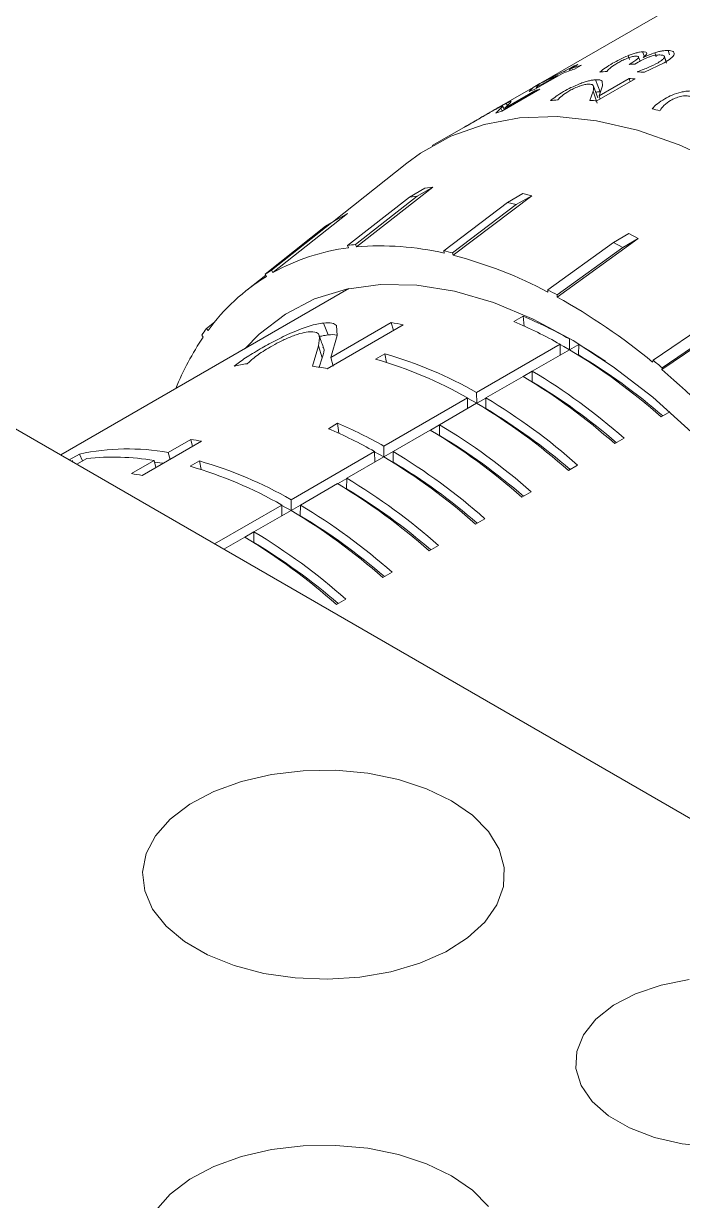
# Model space of a CAD drawing. Header units: inches. Extents: x 0.1 to 10.9, y 0 to 8.5.
# Drawn here: x 9.7464 to 9.9473, y 7.5357 to 7.8944 of the extents above; entities that cross this region are included whole.
import ezdxf

# ---------------------------------------------------------------- set-up
doc = ezdxf.new("R2010")
doc.units = ezdxf.units.IN
doc.header["$MEASUREMENT"] = 0

msp = doc.modelspace()

# ---------------------------------------------------------------- linework, layer by layer
at = {"color": 7, "linetype": 'Continuous', "lineweight": 0}
for p, q in [((10.0783162568, 7.57784614), (9.2297881194, 8.0676910071)), ((10.1086488493, 7.9943032911), (9.9040001425, 7.8761621074)), ((9.93073374, 7.8845702284), (9.9312120749, 7.8833547511)), ((9.9344031418, 7.8828815469), (9.9339574674, 7.8840966754)), ((9.9351657588, 7.8857604894), (9.9356927871, 7.8843626214)), ((9.9388774655, 7.8854522768), (9.9393095589, 7.8842195558)), ((9.9422956396, 7.8827445381), (9.9417290218, 7.884489525)), ((9.9418227387, 7.884106697), (9.9424027163, 7.8823021345)), ((9.9429504665, 7.8861518997), (9.9433985974, 7.8848113946)), ((9.9113954552, 7.87981308), (9.9139732622, 7.8813012163)), ((9.9115663117, 7.8794850081), (9.9113954552, 7.87981308)), ((9.9154481809, 7.8818931776), (9.9128703739, 7.8804050413)), ((9.9130662285, 7.8800211821), (9.9128703739, 7.8804050413)), ((9.9140771648, 7.8811017068), (9.9139732622, 7.8813012163)), ((9.9165501829, 7.8817046754), (9.9144020104, 7.8804645618)), ((9.9243302398, 7.8798294843), (9.9242161181, 7.8797636032)), ((9.9310485257, 7.8819239016), (9.9318305948, 7.8823753804)), ((9.9337928996, 7.8825510313), (9.9327658046, 7.881958102)), ((9.9417002703, 7.8823421801), (9.9357000541, 7.8795170715)), ((9.9107222014, 7.8791649277), (9.9025591459, 7.874452496)), ((9.9027490609, 7.8748216228), (9.9092472827, 7.8785729664)), ((9.9093511853, 7.8783734569), (9.9092472827, 7.8785729664)), ((9.922175771, 7.8735842007), (9.920810223, 7.8772328046)), ((9.932847427, 7.8774901955), (9.9212472955, 7.8707935821)), ((9.9218791687, 7.8722964313), (9.9310793887, 7.8776076053)), ((9.9228334084, 7.8767845479), (9.922905584, 7.8753346536)), ((9.931385753, 7.876646389), (9.9310793887, 7.8776076053)), ((9.9335391406, 7.8796415082), (9.9337103231, 7.8797403297)), ((9.9017515535, 7.8748640246), (9.8879914387, 7.8669204794)), ((9.9038759651, 7.8743880052), (9.8922758336, 7.8676913919)), ((9.8931577785, 7.8685705137), (9.9023579985, 7.8738816877)), ((9.9005560598, 7.8736382045), (9.9017853146, 7.8748832133)), ((9.9017853146, 7.8748832133), (9.9038428611, 7.8760710096)), ((9.9025004586, 7.8735939422), (9.9023579985, 7.8738816877)), ((9.903650399, 7.875921623), (9.9027490609, 7.8748216228)), ((9.9038636216, 7.8760351269), (9.9038428611, 7.8760710096)), ((9.9190879004, 7.8709322098), (9.9200700324, 7.8737701466)), ((9.9213198705, 7.870118647), (9.9200700324, 7.8737701466)), ((9.921468056, 7.8717000551), (9.9201708017, 7.8753258807)), ((9.922905584, 7.8753346536), (9.9218791687, 7.8722964313)), ((9.8930452782, 7.8681355827), (9.8924753017, 7.8691964399)), ((9.8947791584, 7.870183559), (9.8931577785, 7.8685705137)), ((9.8942614308, 7.8688376527), (9.8935883967, 7.8700518481)), ((9.8951166506, 7.8706953097), (9.8947791584, 7.870183559)), ((9.9092963888, 7.8711506268), (9.9091789106, 7.8710828081)), ((9.922185533, 7.8713352151), (9.9218791687, 7.8722964313)), ((9.8904228912, 7.8670677864), (9.8919625937, 7.8685748332)), ((9.9404753251, 7.8678501336), (9.9403578469, 7.8677823149)), ((9.8814020412, 7.8631165012), (9.8710609708, 7.8571467283)), ((9.8822625146, 7.8635661126), (9.8821450364, 7.8634982939)), ((9.8632766158, 7.8518475965), (9.8406252333, 7.8338548275)), ((9.8479228256, 7.8262840553), (9.871194791, 7.8444757438)), ((9.8687672145, 7.8442010073), (9.8640600466, 7.8414836171)), ((9.871194791, 7.8444757438), (9.8664876231, 7.8417583536)), ((9.871194791, 7.8444757438), (9.8687672145, 7.8442010073)), ((9.8452028106, 7.8267429224), (9.8640600466, 7.8414836171)), ((9.8664876231, 7.8417583536), (9.8476303871, 7.8270176589)), ((9.8640600466, 7.8414836171), (9.8664876231, 7.8417583536)), ((9.877412444, 7.8237446821), (9.9013740131, 7.8418874408)), ((9.8986617283, 7.8425268685), (9.8939545605, 7.8398094783)), ((9.9013740131, 7.8418874408), (9.8966668453, 7.8391700506)), ((9.9013740131, 7.8418874408), (9.8986617283, 7.8425268685)), ((9.8745385399, 7.8251084313), (9.8939545605, 7.8398094783)), ((9.8966668453, 7.8391700506), (9.8772508247, 7.8244690036)), ((9.8939545605, 7.8398094783), (9.8966668453, 7.8391700506)), ((9.8404511434, 7.8337543275), (9.8220742046, 7.8191708767)), ((9.8224790871, 7.818474086), (9.8451583112, 7.8364717176)), ((9.8384608087, 7.8325826895), (9.8404511434, 7.8337543275)), ((9.8451583112, 7.8364717176), (9.8404511434, 7.8337543275)), ((9.8200838699, 7.8179992387), (9.8384608087, 7.8325826895)), ((9.9309731359, 7.8303828554), (9.926265968, 7.8276654653)), ((9.9337997062, 7.8288694412), (9.9309731359, 7.8303828554)), ((9.8452028106, 7.8267429224), (9.8454952491, 7.8260093188)), ((9.8479228256, 7.8262840553), (9.8476303871, 7.8270176589)), ((9.9062477858, 7.8131984664), (9.926265968, 7.8276654653)), ((9.9290925383, 7.826152051), (9.9090743561, 7.8116850522)), ((9.9090950012, 7.8110155245), (9.9337997062, 7.8288694412)), ((9.926265968, 7.8276654653), (9.9290925383, 7.826152051)), ((9.9337997062, 7.8288694412), (9.9290925383, 7.826152051)), ((9.8745385399, 7.8251084313), (9.8747001592, 7.8243841098)), ((9.877412444, 7.8237446821), (9.8772508247, 7.8244690036)), ((9.8224790871, 7.818474086), (9.8220742046, 7.8191708767)), ((9.93833814, 7.7917613747), (9.9791917303, 7.8195965874)), ((9.9409797656, 7.7888964023), (9.9866621501, 7.8200216702)), ((9.8202671956, 7.8176837407), (9.8145130533, 7.8131130283)), ((9.8200838699, 7.8179992387), (9.8204887525, 7.817302448)), ((9.9819549823, 7.81730428), (9.9411013919, 7.7894690672)), ((9.8456246045, 7.813595895), (9.7577830297, 7.7628860333)), ((9.9062477858, 7.8131984664), (9.9062684309, 7.8125289388)), ((9.9090950012, 7.8110155245), (9.9090743561, 7.8116850522)), ((9.8987571864, 7.8051894756), (9.8959287592, 7.8035566593)), ((9.8990855693, 7.8021727438), (9.8987571864, 7.8051894756)), ((9.8047474826, 7.8034457702), (9.8021880658, 7.801421699)), ((9.8026799523, 7.8008055032), (9.8021880658, 7.801421699)), ((9.8378362382, 7.8031001704), (9.8392751055, 7.7994575785)), ((9.8622171641, 7.8025775373), (9.8390169011, 7.7891843105)), ((9.8401620895, 7.792607158), (9.8585625296, 7.8032295059)), ((9.8418385727, 7.802320742), (9.8420276243, 7.7992893633)), ((9.8585625296, 7.8032295059), (9.8592009022, 7.8008362864)), ((9.8007600331, 7.7994267779), (9.8012519195, 7.7988105821)), ((9.8420276243, 7.7992893633), (9.8401620895, 7.792607158)), ((9.913027048, 7.7983381822), (9.9128533047, 7.7982378824)), ((9.9128875878, 7.7949521678), (9.9128533047, 7.7982378824)), ((9.8345559385, 7.7899588642), (9.8363528806, 7.7961713418)), ((9.8363528806, 7.7961713418), (9.8375253365, 7.7925221661)), ((9.8566044011, 7.7937219909), (9.8537759739, 7.7920891747)), ((9.8571270566, 7.7911006373), (9.8566044011, 7.7937219909)), ((9.9100248776, 7.7966050661), (9.8845690334, 7.7819097201)), ((9.9015395269, 7.788441025), (9.9128532354, 7.7949722899)), ((9.9100587463, 7.7933590657), (9.9100248776, 7.7966050661)), ((9.915681238, 7.7965649077), (9.9128875878, 7.7949521678)), ((9.9156473794, 7.793358974), (9.9156816625, 7.7966051061)), ((9.9156816625, 7.7966051061), (9.9158061769, 7.7966769867)), ((9.8148543723, 7.7908184767), (9.8146194159, 7.7906828392)), ((9.8365919003, 7.7896053616), (9.8375253365, 7.7925221661)), ((9.8401620895, 7.792607158), (9.8408701324, 7.7899527489)), ((9.93833814, 7.7917613747), (9.9382165137, 7.7911887098)), ((9.8873973913, 7.7802769439), (9.8987110998, 7.7868082088)), ((9.9015391024, 7.7884008266), (9.8987452846, 7.78678799)), ((9.9015052438, 7.7851948929), (9.9015395269, 7.788441025)), ((9.9409797656, 7.7888964023), (9.9411013919, 7.7894690672)), ((9.8817406063, 7.7802769039), (9.8562847622, 7.7655815579)), ((9.8817744751, 7.7770309034), (9.8817406063, 7.7802769039)), ((9.8817414662, 7.7801944906), (9.8846033166, 7.7786240056)), ((9.8846033166, 7.7786240056), (9.8845690334, 7.7819097201)), ((9.8873969667, 7.7802367455), (9.8846033166, 7.7786240056)), ((9.8873631082, 7.7770308118), (9.8873973913, 7.7802769439)), ((9.8732552557, 7.7721128628), (9.8845689642, 7.7786441277)), ((9.9408178678, 7.7744972834), (9.9434262294, 7.7760030585)), ((9.8421886439, 7.7725331511), (9.8393602167, 7.7709003349)), ((9.8425170268, 7.7695164193), (9.8421886439, 7.7725331511)), ((9.85911312, 7.7639487816), (9.8704268285, 7.7704800465)), ((9.8732548311, 7.7720726644), (9.8704610134, 7.7704598277)), ((9.8732209725, 7.7688667307), (9.8732552557, 7.7721128628)), ((9.800672022, 7.767048283), (9.782627373, 7.7566313289)), ((9.7905472141, 7.7636675515), (9.7974213661, 7.767635915)), ((9.7974213661, 7.767635915), (9.7979861694, 7.7654977733)), ((9.8563190453, 7.7622958433), (9.8562847622, 7.7655815579)), ((9.9266757322, 7.7663332023), (9.9295041593, 7.7679660185)), ((9.7604013507, 7.7613745088), (9.7635142798, 7.7631715645)), ((9.765711629, 7.7617892902), (9.7626972397, 7.7600491203)), ((9.7635142798, 7.7631715645), (9.7644550691, 7.7610638936)), ((9.7905472141, 7.7636675515), (9.7911120174, 7.7615294098)), ((9.8534563351, 7.7639487417), (9.8280004909, 7.7492533956)), ((9.8449709844, 7.7557847005), (9.8562846929, 7.7623159654)), ((9.8534902038, 7.7607027412), (9.8534563351, 7.7639487417)), ((9.8591126955, 7.7639085833), (9.8563190453, 7.7622958433)), ((9.8590788369, 7.7607026496), (9.85911312, 7.7639487816)), ((9.7615186235, 7.7607295209), (9.7613267497, 7.7611739257)), ((9.7793767171, 7.7572189609), (9.7862508691, 7.7611873244)), ((9.7862508691, 7.7611873244), (9.7868156724, 7.7590491827)), ((9.8000358586, 7.7610656664), (9.7972074314, 7.7594328502)), ((9.8005585141, 7.7584443128), (9.8000358586, 7.7610656664)), ((9.9125335965, 7.7581691211), (9.9153620237, 7.7598019374)), ((9.8449705599, 7.7557445022), (9.8421767421, 7.7541316655)), ((9.8449367013, 7.7525385684), (9.8449709844, 7.7557847005)), ((9.8308288488, 7.7476206194), (9.8421425573, 7.7541518843)), ((9.8983914609, 7.75000504), (9.901219888, 7.7516378563)), ((9.8251720638, 7.7476205794), (9.8046992503, 7.7358018757)), ((9.8252059326, 7.744374579), (9.8251720638, 7.7476205794)), ((9.8251729237, 7.7475381661), (9.8280347741, 7.7459676811)), ((9.8280347741, 7.7459676811), (9.8280004909, 7.7492533956)), ((9.8308284243, 7.747580421), (9.8280347741, 7.7459676811)), ((9.8307945657, 7.7443744873), (9.8308288488, 7.7476206194)), ((9.8166867132, 7.7394565383), (9.8280004217, 7.7459878032)), ((9.8842493253, 7.7418409589), (9.8870777524, 7.7434737751)), ((9.8075276081, 7.7341690995), (9.813858286, 7.7378237221)), ((9.8166862886, 7.7394163399), (9.8138924709, 7.7378035033)), ((9.81665243, 7.7362104062), (9.8166867132, 7.7394565383)), ((9.8701071897, 7.7336768778), (9.8729356168, 7.735309694)), ((9.855965054, 7.7255127967), (9.8587934812, 7.7271456129)), ((9.8418229184, 7.7173487156), (9.8446513455, 7.7189815318))]:
    msp.add_line(p, q, dxfattribs=at)
at = {"color": 8, "linetype": 'Continuous', "lineweight": 0}
msp.add_line((9.8923881811, 7.8677562487), (9.8919625937, 7.8685748332), dxfattribs=at)
at = {"color": 7, "linetype": 'Continuous', "lineweight": 0, "flags": 128}
for points in [[(9.8632766158, 7.8518475965), (9.8674530326, 7.8548993473), (9.8767209883, 7.860046177), (9.8868230153, 7.863629583), (9.8976647937, 7.865616108), (9.9091450966, 7.8659872043), (9.9211567357, 7.8647394072), (9.9335875614, 7.861884367), (9.9463215105, 7.8574487404), (9.9592396895, 7.8514739416), (9.972221485, 7.8440157558), (9.9851456892, 7.8351438181), (9.9978916326, 7.8249409632), (10.0103403095, 7.8135024526), (10.0223754901, 7.8009350844), (10.0338848051, 7.787356197)], [(9.9722905097, 7.7453606226), (9.9614292253, 7.7581244634), (9.9500472981, 7.7698648445), (9.9382653794, 7.7804573151), (9.9262083604, 7.7897895923), (9.9140040486, 7.7977627516), (9.9017818127, 7.8042922756), (9.8896712115, 7.8093089497), (9.8778006202, 7.8127595959), (9.8662958702, 7.8146076365), (9.8552789147, 7.8148334818), (9.844866536, 7.8134347378), (9.8351691082, 7.8104262316), (9.8262894261, 7.8058398539), (9.8183216168, 7.7997242217), (9.8140150748, 7.795348102)], [(9.9100257375, 7.7965226528), (9.9111630269, 7.7959085049), (9.9128875878, 7.7949521678)], [(9.853457195, 7.7638663283), (9.8545944844, 7.7632521804), (9.8563190453, 7.7622958433)], [(9.7863776598, 7.7607073404), (9.788025567, 7.7605293144), (9.7891378017, 7.7603897194)], [(9.8769322456, 7.6575275717), (9.8693354953, 7.6611888575), (9.8607283807, 7.6640082418), (9.8513875417, 7.6658951073), (9.8416132003, 7.6667888084), (9.8317195122, 7.6666606211), (9.8220244684, 7.6655146652), (9.8128396757, 7.6633877727), (9.8044603408, 7.6603483039), (9.7971557826, 7.6564939495), (9.7911607754, 7.6519485919), (9.7866680039, 7.6468583224), (9.7838218692, 7.6413867467), (9.7827138487, 7.6357097255), (9.7833795548, 7.6300097231), (9.7857975914, 7.6244699422), (9.7898902407, 7.6192684359), (9.7955259616, 7.614572385), (9.8025236173, 7.6105327243), (9.8106582976, 7.6072792919), (9.819668547, 7.6049166557), (9.8292647688, 7.6035207529), (9.8391385324, 7.603136449), (9.848972487, 7.6037760956), (9.8584505612, 7.6054191342), (9.8672681219, 7.608012756), (9.8751417654, 7.6114735999), (9.8818184263, 7.6156904316), (9.8870835114, 7.6205277187), (9.8907677963, 7.6258299867), (9.8927528652, 7.6314268163), (9.8929749163, 7.6371383209), (9.8914268128, 7.6427809281), (9.8881583118, 7.6481732797), (9.8832744658, 7.6531420611), (9.8769322456, 7.6575275717)], [(9.949395364, 7.6030392087), (9.9408179147, 7.6013466805), (9.9330062259, 7.5986920375), (9.926280109, 7.595183961), (9.920914932, 7.5909660721), (9.9171303459, 7.5862110516), (9.9150812921, 7.5811135706), (9.9148516591, 7.5758823206), (9.9164508481, 7.5707314697), (9.9198133881, 7.5658718942), (9.9248016164, 7.5615025457), (9.9312113143, 7.5578023059), (9.9387800679, 7.554922663), (9.9471980118, 7.5529815099), (9.9561205141, 7.5520583178)], [(9.8769322456, 7.5432304361), (9.8693354953, 7.5468917219), (9.8607283807, 7.5497111062), (9.8513875417, 7.5515979716), (9.8416132003, 7.5524916728), (9.8317195122, 7.5523634854), (9.8220244684, 7.5512175295), (9.8128396757, 7.5490906371), (9.8044603408, 7.5460511682), (9.7971557826, 7.5421968139), (9.7911607754, 7.5376514562), (9.7866680039, 7.5325611868)], [(9.8881583118, 7.533876144), (9.8832744658, 7.5388449255), (9.8769322456, 7.5432304361)]]:
    msp.add_lwpolyline(points, dxfattribs=at)
at = {"color": 7, "linetype": 'Continuous', "lineweight": 0}
for centre, radius, start, end in [((9.9371288001, 7.8025912103), 0.0814495544939609, 91.1848988716, 91.2855330133), ((9.9358155345, 7.8210334986), 0.0636504475007555, 112.5605264166, 120.1533805947), ((9.93437629, 7.8180496464), 0.0655331482456622, 107.7459262628, 111.1584553454), ((9.9365244625, 7.81928976), 0.0655331482468238, 107.7459262629, 111.1584553454), ((9.9387817352, 7.8216223457), 0.0646299305961208, 111.1636654228, 112.5726285812), ((9.9335315544, 7.8003769204), 0.0815847753445722, 90.5377826364, 91.7440635678), ((9.9337248643, 7.819668662), 0.0637876875106797, 112.5652428457, 118.1302529687), ((9.929836426, 7.803337906), 0.0766320758954657, 94.2059321437, 95.7475064168), ((9.9260286373, 7.7881790154), 0.0895711046222447, 85.6340136195, 86.7674807715), ((9.9295225742, 7.7910665914), 0.0886659387275178, 86.0048863859, 87.4036131044), ((9.925863636, 7.8142546326), 0.0645513905631618, 111.1629909188, 113.0823130678), ((9.9239889402, 7.8115596171), 0.0659692210410259, 107.7511989892, 109.1410271569), ((9.9147988021, 7.7946621526), 0.0766270172700305, 94.2058980949, 95.7562748755), ((9.9144442194, 7.7817102016), 0.0893427698473732, 85.6329402751, 87.0206513191), ((9.9123667761, 7.8049297567), 0.0658989287905372, 107.7506497154, 109.4505420604), ((9.9107327459, 7.7571418434), 0.1145380309567052, 75.0101102438, 76.196033984), ((9.9118374823, 7.8075153256), 0.0633698199915345, 117.9407437895, 119.7004412831), ((9.8533333832, 7.7631492191), 0.0633468901327747, 97.107624435, 119.1481061088), ((9.8544747005, 7.7556787657), 0.0716664657539338, 95.480231782, 97.4335104138), ((9.8553061401, 7.7406962247), 0.0859057046020711, 76.9524632228, 94.9304678235), ((9.8514938171, 7.7212866322), 0.1063486023150901, 75.9839238477, 77.4852808533), ((9.8445880287, 7.6965652975), 0.1313470141625501, 61.9917420649, 75.5280463758), ((9.8517903756, 7.7664137877), 0.0605504852447113, 119.3909970537, 121.5765667497), ((9.8541420197, 7.7631120753), 0.0637898024578054, 121.8410789424, 143.7790615105), ((9.8312058022, 7.6696479446), 0.1619816397401908, 61.2672645592, 62.4013841355), ((9.8153250946, 7.6419866576), 0.1932965422725219, 50.5231605253, 60.980381106), ((9.8444708335, 7.6773426027), 0.1388950359720209, 60.5060270843, 66.9929467236), ((9.8604795951, 7.7581860516), 0.0725756405112381, 143.4351520031, 145.3720830619), ((9.8446880457, 7.7148864926), 0.089425887282655, 78.6957788201, 81.0744668934), ((9.8416424064, 7.6757097864), 0.1388950359726316, 60.5060270843, 66.9929467236), ((9.8693801023, 7.7522478392), 0.0825199267656736, 145.6490385785, 158.0191762341), ((9.8220264603, 7.6728532238), 0.1257175120470577, 60.1662538039, 74.0353194482), ((9.8169344441, 7.63463256), 0.1868401550301976, 48.467485458, 59.1111981812), ((9.8303621196, 7.6525187677), 0.1674523732790849, 56.0638718005, 59.368451793), ((9.8231993041, 7.7289707755), 0.0623056441646377, 97.9151491507, 101.6460269866), ((9.8191980332, 7.6712204076), 0.1257175120468909, 60.1662538039, 74.0353194482), ((9.8226563194, 7.6378174027), 0.1812195288836499, 49.0963778367, 59.1267630114), ((9.7945092481, 7.615571837), 0.2274412085065398, 49.8697317257, 50.7741897181), ((9.8215888245, 7.7020425896), 0.0888674146323926, 78.6902367196, 81.609715214), ((9.8027923084, 7.6264684788), 0.1868401550300343, 48.467485458, 59.1111981812), ((9.8056207356, 7.6281012951), 0.1868401550303248, 48.467485458, 59.1111981812), ((9.7751877838, 7.5933185108), 0.2563936288419943, 41.0522648235, 49.7119527394), ((9.8085141838, 7.6296533216), 0.181219528883525, 49.0963778367, 59.1267630114), ((9.7914785999, 7.6199372139), 0.1868401550302275, 48.467485458, 59.1111981812), ((9.7886501728, 7.6183043977), 0.1868401550300524, 48.467485458, 59.1111981812), ((9.7943720481, 7.6214892405), 0.1812195288840104, 49.0963778367, 59.1267630114), ((9.787902291, 7.6446862782), 0.1388950359727001, 60.5060270843, 66.9929467235), ((9.7850738639, 7.643053462), 0.1388950359725638, 60.5060270843, 66.9929467236), ((9.7745080372, 7.6101403166), 0.1868401550301243, 48.467485458, 59.1111981812), ((9.7802299125, 7.6133251594), 0.1812195288839749, 49.0963778367, 59.1267630114), ((9.7773364643, 7.6117731328), 0.1868401550299821, 48.467485458, 59.1111981812), ((9.783091429, 7.6790809526), 0.0897069031613693, 78.6981299127, 80.8080935792), ((9.7783150032, 7.6934233432), 0.0713013028817339, 80.1216631475, 101.9805708574), ((9.7738117133, 7.6874631479), 0.0747662142297451, 80.4229364381, 96.2195652917), ((9.7603659016, 7.6019762355), 0.1868401550299393, 48.467485458, 59.1111981812), ((9.7631943287, 7.6036090517), 0.1868401550300083, 48.467485458, 59.1111981812), ((9.7626294907, 7.6385640831), 0.1257175120470231, 60.1662538039, 74.0353194482), ((9.7654579178, 7.6401968994), 0.1257175120469748, 60.1662538039, 74.0353194482), ((9.7660877769, 7.6051610783), 0.1812195288840184, 49.0963778367, 59.1267630114), ((9.76504678, 7.6686639984), 0.0897069031608239, 78.6981299127, 80.8080935791), ((9.7490521931, 7.5954449706), 0.1868401550298261, 48.467485458, 59.1111981812), ((9.7462237659, 7.5938121544), 0.1868401550298781, 48.467485458, 59.1111981812), ((9.7519456413, 7.5969969971), 0.1812195288841362, 49.0963778367, 59.1267630114), ((9.7349100574, 7.5872808895), 0.1868401550298731, 48.467485458, 59.1111981812), ((9.7320816303, 7.5856480733), 0.1868401550300144, 48.467485458, 59.1111981812), ((9.7378035056, 7.588832916), 0.1812195288840646, 49.0963778367, 59.1267630114), ((9.7179394947, 7.5774839921), 0.1868401550300677, 48.467485458, 59.1111981812), ((9.7207679218, 7.5791168084), 0.1868401550300716, 48.467485458, 59.1111981812), ((9.72366137, 7.5806688349), 0.1812195288841581, 49.0963778367, 59.1267630114)]:
    msp.add_arc(centre, radius, start, end, dxfattribs=at)
for points, knots in [([(9.926006731423723, 7.88223615410489), (9.926705982909658, 7.882634158277795), (9.928101605637082, 7.883428527228724), (9.929857569846096, 7.884190185325418), (9.930733739997399, 7.884570228430167)], [0, 0, 0, 0, 0.501031885044816, 1, 1, 1, 1]), ([(9.930343404073822, 7.883718072969855), (9.929832251423003, 7.883496640605206), (9.928807684630625, 7.883052796193533), (9.927993791149788, 7.882588297758436), (9.927585946169943, 7.882355535905245)], [0, 0, 0, 0, 0.4988963673445445, 0.9999999999999999, 0.9999999999999999, 0.9999999999999999, 0.9999999999999999]), ([(9.932978819791478, 7.88440766647277), (9.93278946606897, 7.884388022397364), (9.932437513140359, 7.88435150983359), (9.931803948846406, 7.884215393463372), (9.93109549983313, 7.884001164075298), (9.930604585821088, 7.88381638256493), (9.930343404073822, 7.883718072969855)], [0, 0, 0, 0, 0.2698707806766572, 0.5016104798342982, 0.7348410464885057, 1, 1, 1, 1]), ([(9.930733739997399, 7.884570228430167), (9.931154583451448, 7.884732922307525), (9.931983002240235, 7.885053180739789), (9.933202977675855, 7.885428621512482), (9.934297678524398, 7.885677476841707), (9.934876245699394, 7.885732803943662), (9.935165758759457, 7.885760489438594)], [0, 0, 0, 0, 0.2539547127564654, 0.4999028819937241, 0.7497530913950252, 1, 1, 1, 1]), ([(9.931830594776834, 7.882375380414204), (9.932289722199029, 7.882654216947484), (9.933137090837684, 7.883168839516713), (9.933819956271847, 7.883769404586343), (9.934002848390644, 7.884135288021199), (9.933891889388299, 7.884327635332991), (9.933536334108926, 7.88441847487424), (9.933174393165821, 7.884411458008665), (9.932978819791478, 7.88440766647277)], [0, 0, 0, 0, 0.2707661098812183, 0.4997277418706314, 0.6270912978836917, 0.7498323267678164, 0.8648228752839662, 1, 1, 1, 1]), ([(9.937163624051804, 7.884182036351363), (9.936839753931297, 7.884057624769556), (9.936197728561488, 7.883810996918579), (9.935046549095064, 7.883253753696598), (9.934295363634194, 7.882832683208814), (9.933792899555378, 7.882551031332172)], [0, 0, 0, 0, 0.2520862926157364, 0.4997243802109303, 1, 1, 1, 1]), ([(9.935165758759457, 7.885760489438594), (9.935522030674678, 7.885758919937353), (9.936234498001124, 7.885755781271897), (9.93648688493177, 7.885349939054764), (9.936240077404568, 7.884768385177211), (9.935614207741795, 7.884269524055411), (9.935301487388303, 7.88402026444813)], [0, 0, 0, 0, 0.2499046431141825, 0.4997556229901136, 0.7500492391373945, 1, 1, 1, 1]), ([(9.935444511888983, 7.884023348331793), (9.936001851641596, 7.884291424065617), (9.93707720636184, 7.884808660642404), (9.938292189396076, 7.885243032981922), (9.93887746547782, 7.885452276842724)], [0, 0, 0, 0, 0.5182845642660339, 0.9999999999999999, 0.9999999999999999, 0.9999999999999999, 0.9999999999999999]), ([(9.940460335939711, 7.884790846203497), (9.940006835540112, 7.88478250366866), (9.939331451839049, 7.884770079397236), (9.938111390787448, 7.884494769699255), (9.937484346593452, 7.884287864748184), (9.937163624051804, 7.884182036351363)], [0, 0, 0, 0, 0.4996158136974898, 0.7440619184929266, 1, 1, 1, 1]), ([(9.93887746547782, 7.885452276842724), (9.93927725206757, 7.885572031745046), (9.940054919520486, 7.885804979753439), (9.941547973040707, 7.886127829038016), (9.942386642342862, 7.886142222907268), (9.942950466470034, 7.886151899678251)], [0, 0, 0, 0, 0.2574515407138281, 0.5007963975028933, 1, 1, 1, 1]), ([(9.939862609238878, 7.882428808723639), (9.940373372480664, 7.882745816681417), (9.941334930016613, 7.883342612546541), (9.941667039957053, 7.883862816586089), (9.941822738665229, 7.884106696961481)], [0, 0, 0, 0, 0.5311832341720539, 0.9999999999999999, 0.9999999999999999, 0.9999999999999999, 0.9999999999999999]), ([(9.941822738665229, 7.884106696961481), (9.94182328406911, 7.884215861579697), (9.941824312450343, 7.884421695913719), (9.941494491131968, 7.884722778453084), (9.940878861140115, 7.884763299014162), (9.940460335939711, 7.884790846203497)], [0, 0, 0, 0, 0.2655431741164244, 0.5006924706214305, 1, 1, 1, 1]), ([(9.94481479091859, 7.885069806007071), (9.94473328099194, 7.884869793723092), (9.944570237192236, 7.884469710394496), (9.94362568562691, 7.88353918865282), (9.942470137858399, 7.88282079790423), (9.941700270264143, 7.882342180081215)], [0, 0, 0, 0, 0.2501870290362826, 0.5004475593059315, 1, 1, 1, 1]), ([(9.942950466470034, 7.886151899678251), (9.943538858817124, 7.886093886014752), (9.944715337039936, 7.885977888904883), (9.944781645383456, 7.885372447734074), (9.94481479091859, 7.885069806007071)], [0, 0, 0, 0, 0.5001302494852656, 1, 1, 1, 1]), ([(9.92216212522047, 7.879584743078082), (9.922672752965141, 7.880000713570957), (9.923693876048079, 7.880832546695046), (9.92523584627961, 7.881768325414948), (9.926006731423723, 7.88223615410489)], [0, 0, 0, 0, 0.5000648337127493, 0.9999999999999999, 0.9999999999999999, 0.9999999999999999, 0.9999999999999999]), ([(9.927585946169943, 7.882355535905245), (9.926854518642244, 7.881896971123803), (9.925379853017587, 7.880972436984378), (9.924681973970843, 7.88021249728228), (9.924330239797392, 7.879829484259838)], [0, 0, 0, 0, 0.4959955094013425, 1, 1, 1, 1]), ([(9.93371032307329, 7.879740329746616), (9.934848244021293, 7.880156501210593), (9.937096817873694, 7.880978871405688), (9.938948162422662, 7.881949419504046), (9.939862609238878, 7.882428808723639)], [0, 0, 0, 0, 0.5060634084966806, 1, 1, 1, 1]), ([(9.911063506471939, 7.873609613961294), (9.911787473776357, 7.874013950338668), (9.913232584293702, 7.874821045835827), (9.915495580868116, 7.875834786907069), (9.91733511249587, 7.876503412821979), (9.918652523892408, 7.876891668751792), (9.919838281796409, 7.87714426419003), (9.920480181282812, 7.877202738985983), (9.92081022296633, 7.877232804627892)], [0, 0, 0, 0, 0.2502252374399445, 0.4994743825070755, 0.6269322008163924, 0.7496877226033225, 0.871298408572612, 1, 1, 1, 1]), ([(9.920810222966328, 7.877232804627892), (9.921307544094429, 7.877241424629038), (9.922302948725523, 7.877258677845473), (9.922656498257505, 7.876942671873628), (9.922833408414307, 7.876784547874094)], [0, 0, 0, 0, 0.4996170527694813, 1, 1, 1, 1]), ([(9.907113340056158, 7.870902781153628), (9.907642847719298, 7.87132852170626), (9.908701795180223, 7.872179948245673), (9.910276303010155, 7.87313307908403), (9.911063506471939, 7.873609613961294)], [0, 0, 0, 0, 0.5000320437796683, 1, 1, 1, 1]), ([(9.912672929893938, 7.873746434858975), (9.91191513096505, 7.873273051102809), (9.910398797309211, 7.872325823950277), (9.909663977171949, 7.871542485904043), (9.909296388818271, 7.871150626824266)], [0, 0, 0, 0, 0.4997573759359267, 1, 1, 1, 1]), ([(9.918511910204279, 7.875872490586893), (9.91810872073739, 7.875828752863332), (9.917506942675146, 7.87576347238184), (9.916439116949228, 7.875460361345019), (9.915615180550098, 7.875169977534543), (9.914793383004518, 7.874833226871531), (9.913767051655007, 7.87435504104729), (9.913108565384032, 7.873988757482064), (9.912672929893938, 7.873746434858975)], [0, 0, 0, 0, 0.2494208849369743, 0.3722716716238302, 0.4993848989776066, 0.6218690794721459, 0.7498395089681236, 1, 1, 1, 1]), ([(9.92007003242496, 7.87377014662315), (9.92018014225391, 7.874282167142713), (9.920345141905527, 7.875049430230444), (9.919956876142896, 7.875841463426806), (9.918993147511747, 7.875862157175855), (9.918511910204279, 7.875872490586893)], [0, 0, 0, 0, 0.5010758851834957, 0.7508625458608924, 1, 1, 1, 1]), ([(9.920859636473017, 7.873400587656911), (9.920962846220949, 7.873423561373712), (9.921469288950627, 7.873536291731848), (9.921862607880003, 7.873562964052007), (9.922175770959214, 7.873584200726083)], [0, 0, 0, 0, 0.2037935227075338, 0.9999999999999999, 0.9999999999999999, 0.9999999999999999, 0.9999999999999999]), ([(9.94190663607301, 7.871419163136657), (9.94263406669678, 7.8718124093832), (9.94408609034292, 7.872597367879694), (9.946422049555913, 7.873375699494051), (9.948354925243565, 7.873737689073653), (9.9497573484582, 7.873842611936222), (9.951037956937553, 7.8737742889847), (9.951744423529798, 7.873609082447608), (9.952107663302362, 7.873524139174115)], [0, 0, 0, 0, 0.250225237440439, 0.4994743825080417, 0.6269322008454495, 0.7496877226028288, 0.8712984085726916, 1, 1, 1, 1]), ([(9.884552198707791, 7.864932463129116), (9.885270853704068, 7.865347676842874), (9.886705360327673, 7.866176484581891), (9.888856059777453, 7.867421316638364), (9.890550747666648, 7.868391562064388), (9.891735368484, 7.869058960030111), (9.892771934976327, 7.869628243187304), (9.893311151107074, 7.869908004777618), (9.893588396693525, 7.870051848149042)], [0, 0, 0, 0, 0.2502252374403078, 0.4994743825078061, 0.6269322008324405, 0.7496877226035565, 0.8712984085873686, 1, 1, 1, 1]), ([(9.891962593692911, 7.868574833215815), (9.892193266758659, 7.868808632037367), (9.892538930500477, 7.869158979726331), (9.892449307135935, 7.869283082066458), (9.891668890761823, 7.868904265657913), (9.891279190318727, 7.868715103914056)], [0, 0, 0, 0, 0.5010758851835229, 0.7508625458609056, 1, 1, 1, 1]), ([(9.893588396693524, 7.870051848149042), (9.893996746314473, 7.870254014975163), (9.894814071541244, 7.870658658541674), (9.895015739395589, 7.870683086421046), (9.895116650550907, 7.87069530971532)], [0, 0, 0, 0, 0.4996170527656081, 0.9999999999999999, 0.9999999999999999, 0.9999999999999999, 0.9999999999999999]), ([(9.93806159788144, 7.868371760174944), (9.938561762392833, 7.868892858529587), (9.939562027311084, 7.869934988451312), (9.941125133210914, 7.870924459379133), (9.94190663607301, 7.871419163136657)], [0, 0, 0, 0, 0.5000320437796896, 1, 1, 1, 1]), ([(9.943707448875346, 7.870931362197346), (9.942958168627522, 7.870429988236555), (9.94145888060517, 7.869426753497198), (9.940803282966412, 7.868375843538166), (9.940475325083272, 7.867850133582605)], [0, 0, 0, 0, 0.4997573759359435, 1, 1, 1, 1]), ([(9.949816180260111, 7.872140015873907), (9.9493739101177, 7.8722317014434), (9.94871380242368, 7.872368546199686), (9.947577576110294, 7.872297397750835), (9.946712430474669, 7.872145749525616), (9.945859453244724, 7.871913242324133), (9.944806919053248, 7.871522259688508), (9.944145213890941, 7.871166633926067), (9.943707448875346, 7.870931362197346)], [0, 0, 0, 0, 0.2494208849363561, 0.372271671555342, 0.4993848989802082, 0.6218690794748434, 0.7498395089692786, 1, 1, 1, 1]), ([(9.885865521416333, 7.865683239129903), (9.88509450254613, 7.865237388316983), (9.883551716171521, 7.86434525378453), (9.882692387460539, 7.86382591035467), (9.882262514611222, 7.863566112634528)], [0, 0, 0, 0, 0.4997573759359162, 1, 1, 1, 1]), ([(9.891279190318727, 7.868715103914056), (9.890938159814361, 7.86853738897521), (9.890429156745292, 7.868272141590786), (9.889469034276054, 7.867740069135514), (9.888709767230656, 7.86731285212436), (9.887936743277544, 7.866873364876777), (9.886951313984913, 7.866309279484145), (9.886297840555327, 7.865932503339987), (9.885865521416333, 7.865683239129903)], [0, 0, 0, 0, 0.2494208849192942, 0.3722716715620804, 0.4993848989728527, 0.6218690793978384, 0.7498395089672046, 1, 1, 1, 1]), ([(9.880439931683101, 7.862560106456669), (9.881014748814392, 7.862892162410719), (9.882164309404443, 7.863556231760237), (9.883756269614956, 7.864473738939754), (9.884552198707791, 7.864932463129116)], [0, 0, 0, 0, 0.5000320437796534, 0.9999999999999999, 0.9999999999999999, 0.9999999999999999, 0.9999999999999999]), ([(9.818602356521538, 7.795217112476805), (9.820047441640284, 7.79603259573264), (9.822931941393684, 7.797660362304894), (9.827400109126298, 7.799823507105592), (9.831016542472836, 7.801313003407263), (9.833625303082135, 7.802219752359824), (9.835949635452785, 7.802840093982107), (9.837207160405839, 7.803013449278473), (9.837836238227482, 7.803100170398355)], [0, 0, 0, 0, 0.2502274856819599, 0.4994730838900994, 0.6268727190641337, 0.7496772269661106, 0.8747758409208337, 1, 1, 1, 1]), ([(9.837836238227482, 7.803100170398355), (9.83881122301562, 7.803153648009126), (9.840760918651606, 7.803260588205132), (9.84147938836252, 7.802633994719865), (9.841838572743997, 7.802320741996717)], [0, 0, 0, 0, 0.5000702520658774, 1, 1, 1, 1]), ([(9.833237454907437, 7.800385156952862), (9.832444859719384, 7.800261633050772), (9.831260247815486, 7.800077014361388), (9.829159681807639, 7.799390332485902), (9.827532455161478, 7.798755926903734), (9.8259069371729, 7.798038998575329), (9.823869579580519, 7.797044447247097), (9.822554357319524, 7.796306805420151), (9.821684365321893, 7.795818870790702)], [0, 0, 0, 0, 0.2490705124720887, 0.3722605163803532, 0.4992987351105435, 0.621736604282357, 0.7497866809046146, 1, 1, 1, 1]), ([(9.836352880598644, 7.796171341784556), (9.836555211583306, 7.797248257550771), (9.836858404229218, 7.798862014045502), (9.83608455114747, 7.800436145317083), (9.834185654514169, 7.800402138165587), (9.833237454907437, 7.800385156952862)], [0, 0, 0, 0, 0.5010805377188854, 0.7508683571132343, 1, 1, 1, 1]), ([(9.837800973008475, 7.795808746107796), (9.837586555269645, 7.796407894928117), (9.837157702677425, 7.79760624039208), (9.836730039358823, 7.798803847052358), (9.836516199165972, 7.799402674279417)], [0, 0, 0, 0, 0.499980046104217, 1, 1, 1, 1]), ([(9.836674306379942, 7.798960078475711), (9.836905300679815, 7.799023979725661), (9.837904551433699, 7.799300408071391), (9.838679386836922, 7.799389263533345), (9.839275105476123, 7.799457578500189)], [0, 0, 0, 0, 0.2311675012242274, 0.9999999999999999, 0.9999999999999999, 0.9999999999999999, 0.9999999999999999]), ([(9.839275105476123, 7.799457578500189), (9.840299436615977, 7.799552381130545), (9.841487354603371, 7.799662323848744), (9.84196122548243, 7.799350610620748), (9.842026481707244, 7.799307684943349)], [0, 0, 0, 0, 0.8622911267644746, 1, 1, 1, 1]), ([(9.810621989460769, 7.789993758446237), (9.811702754998448, 7.790793307592164), (9.813864149897103, 7.79239230514064), (9.817023020653979, 7.794275549582115), (9.818602356521538, 7.795217112476805)], [0, 0, 0, 0, 0.5000315020423156, 0.9999999999999999, 0.9999999999999999, 0.9999999999999999, 0.9999999999999999]), ([(9.821684365321893, 7.795818870790702), (9.820163066003541, 7.794885962277927), (9.817118986727996, 7.793019237278147), (9.81560948852447, 7.79155230136851), (9.814854372313068, 7.790818476655195)], [0, 0, 0, 0, 0.4997568002162915, 0.9999999999999999, 0.9999999999999999, 0.9999999999999999, 0.9999999999999999]), ([(9.837525336478844, 7.792522166106899), (9.837929783200629, 7.793682062790809), (9.83837276368996, 7.794952468935642), (9.837758271863846, 7.795690932654715), (9.837704818753027, 7.795755169771197)], [0, 0, 0, 0, 0.9130124949634442, 1, 1, 1, 1])]:
    msp.add_open_spline(points, degree=3, knots=knots, dxfattribs=at)

doc.saveas('drawing.dxf')
